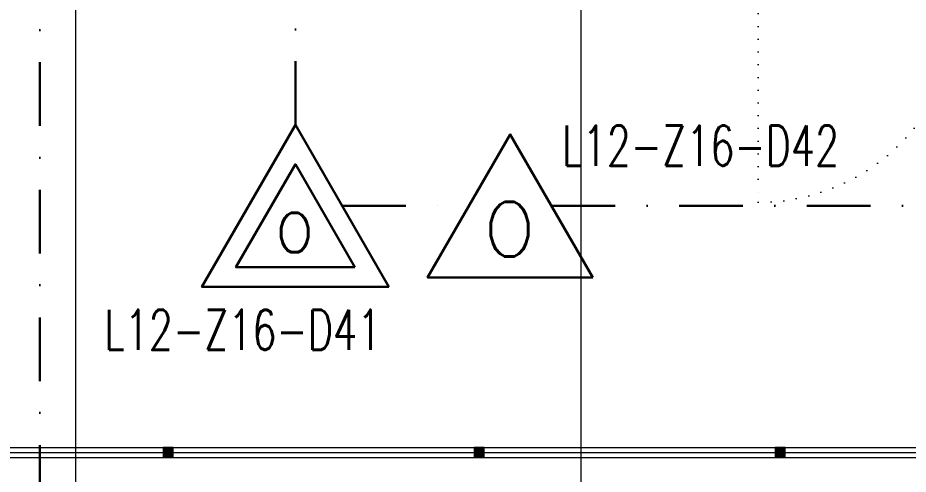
# Model space of a CAD drawing. Header units: metres. Extents: x -19121 to 152404, y -12107 to 29421.
# Drawn here: x 92605 to 93048.8, y 1591.7 to 1819.1 of the extents above; entities that cross this region are included whole.
import ezdxf
from ezdxf.enums import TextEntityAlignment as Align

# ---------------------------------------------------------------- set-up
doc = ezdxf.new("R2010")
doc.units = ezdxf.units.M
doc.header["$LTSCALE"] = 50
doc.header["$MEASUREMENT"] = 0
for name, pattern in [('DASHDOT', [25.4, 12.7, -6.35, 0, -6.35]), ('DOT2', [0.125, 0, -0.125]), ('HIDDEN', [0.375, 0.25, -0.125])]:
    doc.linetypes.add(name, pattern=pattern)
doc.layers.get('0').update_dxf_attribs({"color": 9, "lineweight": 9})
for name, color, linetype, lineweight in [('06B', 9, 'Continuous', 9), ('06D', 9, 'Continuous', 9), ('10', 9, 'Continuous', 9), ('15', 9, 'Continuous', 9), ('20', 9, 'DOT2', 9), ('21_mahal200', 9, 'Continuous', 9), ('E-ASMA TAVAN DUMAN DEDEKTÖRÜ', 7, 'Continuous', 30), ('E-DEDEKTÖR NUMARALARI', 20, 'Continuous', 30), ('E-KABLO', 7, 'Continuous', 30), ('E-OPTİK DUMAN DEDEKTÖRÜ', 7, 'Continuous', 30)]:
    doc.layers.add(name, color=color, linetype=linetype, lineweight=lineweight)
doc.styles.add('E-YAZI', font='txttw.shx', dxfattribs={"height": 200})
doc.styles.add('MuuM_TEXT-STANDART', font='ARIALN.TTF')
doc.dimstyles.new('MuuM_DIM200', dxfattribs={"dimscale": 20, "dimtxt": 2, "dimasz": 1, "dimexe": 1, "dimexo": 1, "dimgap": 1, "dimtad": 1, "dimdec": 1, "dimrnd": 0.5, "dimdsep": 46, "dimtxsty": 'MuuM_TEXT-STANDART', "dimblk": 'ARCHTICK', "dimcen": 0, "dimdle": 0.15, "dimclrd": 256, "dimclre": 256, "dimclrt": 256, "dimadec": 0, "dimazin": 0, "dimtfac": 5, "dimtdec": 1, "dimtix": 1, "dimtmove": 2, "dimatfit": 3, "dimldrblk": 'DOT', "dimfxl": 3, "dimfxlon": 1, "dimtolj": 1, "dimlwd": -1, "dimlwe": -1, "dimarcsym": 0})

# ---------------------------------------------------------------- blocks, each defined once
blk = doc.blocks.new('100_OPTİK DUMAN DEDEKTÖRÜ 085')
at = {"layer": 'E-OPTİK DUMAN DEDEKTÖRÜ', "color": 4}
blk.add_lwpolyline([(2.059, 0), (0, 3.566), (-2.059, 0)], close=True, dxfattribs=at)
at = {"layer": 'E-OPTİK DUMAN DEDEKTÖRÜ', "color": 3, "style": 'E-YAZI'}
blk.add_text('O', height=1.36, dxfattribs=at).set_placement((-0.022, 1.201), align=Align.MIDDLE)
blk = doc.blocks.new('100_ASMA TAVAN DUMAN DEDEKTÖRÜ 085')
at = {"layer": 'E-ASMA TAVAN DUMAN DEDEKTÖRÜ', "color": 4}
blk.add_lwpolyline([(2.33, 0), (0, 4.036), (-2.33, 0)], close=True, dxfattribs=at)
at = {"layer": 'E-ASMA TAVAN DUMAN DEDEKTÖRÜ', "color": 3}
blk.add_lwpolyline([(1.482, 0.49), (0, 3.057), (-1.482, 0.49)], close=True, dxfattribs=at)
at = {"layer": 'E-ASMA TAVAN DUMAN DEDEKTÖRÜ', "color": 3, "style": 'E-YAZI'}
blk.add_text('O', height=0.979, dxfattribs=at).set_placement((-0.016, 1.354), align=Align.MIDDLE)
blk = doc.blocks.new('_ArchTick')
at = {"color": 0, "linetype": 'ByBlock', "const_width": 0.15}
blk.add_lwpolyline([(-0.5, -0.5), (0.5, 0.5)], dxfattribs=at)
blk = doc.blocks.new('_Dot')
at = {"color": 0, "linetype": 'ByBlock', "lineweight": -2}
blk.add_line((-0.5, 0), (-1, 0), dxfattribs=at)
at = {"color": 0, "linetype": 'ByBlock', "const_width": 0.5}
blk.add_lwpolyline([(-0.25, 0, 1), (0.25, 0, 1)], format="xyb", close=True, dxfattribs=at)
blk = doc.blocks.new('prf-10x10')
blk.add_lwpolyline([(-5, -5), (5, -5), (5, 5), (-5, 5)], close=True)
at = {"color": 255}
blk.add_solid([(-5, -5), (5, -5), (-5, 5), (5, 5)], dxfattribs=at)
at = {"layer": '10'}
blk.add_point((0, 0), dxfattribs=at)
blk = doc.blocks.new('p-dog-ser-620')
at = {"layer": '06D'}
for points in [[(-620, 5), (-5, 5)], [(-620, 0), (-5, 0)]]:
    blk.add_lwpolyline(points, dxfattribs=at)
at = {"layer": '15'}
blk.add_lwpolyline([(-620, 2.5), (-5, 2.5)], dxfattribs=at)
at = {"layer": '10', "xscale": 0.5, "yscale": 0.5, "rotation": 90}
for p in [(-460, 2.5), (-305, 2.5), (-155, 2.5)]:
    blk.add_blockref('prf-10x10', p, dxfattribs=at)
blk = doc.blocks.new('gr-p-barel kilitli kapı kolu')
at = {"flags": 128}
for points in [[(-0.9, 0.8), (-0.9, 4.9), (-11.7, 4.9), (-11.7, 6.7), (0.9, 6.7), (0.9, 0.8)], [(-0.8, 5), (0.8, 6.6)]]:
    blk.add_lwpolyline(points, dxfattribs=at)
blk.add_lwpolyline([(-2.75, 0), (-2.75, 0.7), (2.75, 0.7), (2.75, 0)])
blk.add_lwpolyline([(-1.3, 0.7), (1.3, 0.7), (1.3, 0.8), (-1.3, 0.8)], close=True)
blk = doc.blocks.new('prf-scr2')
at = {"linetype": 'DOT2', "ltscale": 10}
blk.add_line((0, 0.19), (0, -1.06), dxfattribs=at)
for p, q in [((0.09, -0.24), (-0.09, -0.2)), ((-0.09, -0.24), (0.09, -0.28)), ((0.09, -0.32), (-0.09, -0.28)), ((-0.09, -0.32), (0.09, -0.36)), ((0.09, -0.4), (-0.09, -0.36)), ((-0.09, -0.4), (0.09, -0.44)), ((0.09, -0.48), (-0.09, -0.44)), ((-0.09, -0.48), (0.09, -0.52)), ((0.09, -0.56), (-0.09, -0.52)), ((-0.09, -0.56), (0.09, -0.6)), ((0.09, -0.64), (-0.09, -0.6)), ((-0.09, -0.64), (0.09, -0.68)), ((0.09, -0.72), (-0.09, -0.68)), ((-0.09, -0.72), (0.09, -0.76)), ((0.06, -0.84), (-0.08, -0.76)), ((-0.07, -0.8), (0.06, -0.84)), ((0.09, -0.17), (0, -0.15)), ((0, -0.18), (0.09, -0.2))]:
    blk.add_line(p, q)
blk.add_lwpolyline([(0.23, 0), (-0.23, 0), (-0.23, -0.01), (-0.12, -0.14), (0.12, -0.14), (0.23, -0.01), (0.23, 0)], close=True)
for points in [[(0.23, -0.01), (-0.23, -0.01)], [(-0.09, -0.14), (-0.09, -0.2), (-0.12, -0.22), (-0.12, -0.23), (-0.09, -0.24), (-0.09, -0.28), (-0.12, -0.3), (-0.12, -0.31), (-0.09, -0.32), (-0.09, -0.36), (-0.12, -0.38), (-0.12, -0.39), (-0.09, -0.4), (-0.09, -0.44), (-0.12, -0.46), (-0.12, -0.46), (-0.09, -0.48), (-0.09, -0.52), (-0.12, -0.54), (-0.12, -0.54), (-0.09, -0.56), (-0.09, -0.6), (-0.12, -0.62), (-0.12, -0.62), (-0.09, -0.64), (-0.09, -0.68), (-0.12, -0.69), (-0.12, -0.7), (-0.09, -0.72), (-0.09, -0.73), (-0.08, -0.76), (-0.1, -0.77), (-0.1, -0.78), (-0.07, -0.8), (-0.01, -0.94), (0, -0.95), (0.01, -0.94), (0.08, -0.76), (0.09, -0.76), (0.12, -0.74), (0.12, -0.73), (0.09, -0.72), (0.09, -0.68), (0.12, -0.66), (0.12, -0.66), (0.09, -0.64), (0.09, -0.6), (0.12, -0.58), (0.12, -0.58), (0.09, -0.56), (0.09, -0.52), (0.12, -0.5), (0.12, -0.5), (0.09, -0.48), (0.09, -0.44), (0.12, -0.43), (0.12, -0.42), (0.09, -0.4), (0.09, -0.36), (0.12, -0.35), (0.12, -0.34), (0.09, -0.32), (0.09, -0.28), (0.12, -0.27), (0.12, -0.26), (0.09, -0.24), (0.09, -0.2), (0.12, -0.19), (0.12, -0.18), (0.09, -0.17), (0.09, -0.14)]]:
    blk.add_lwpolyline(points)
blk = doc.blocks.new('K-SAC-01')
at = {"layer": '10'}
for points in [[(-4.6, 16.2, -0.414214), (-4.5, 16.3), (-0.1, 16.3, -0.414214), (0, 16.2), (0, 5.9), (0.2, 5.9), (0.2, 16.2, 0.414214), (-0.1, 16.5), (-4.5, 16.5, 0.414214), (-4.8, 16.2), (-4.8, 15.3, 0.414214), (-4.5, 15), (-3.4, 15), (-3.4, 15.2), (-4.5, 15.2, -0.414214), (-4.6, 15.3)], [(104.6, 16.2, 0.414214), (104.5, 16.3), (100.1, 16.3, 0.414214), (100, 16.2), (100, 5.9), (99.8, 5.9), (99.8, 16.2, -0.414214), (100.1, 16.5), (104.5, 16.5, -0.414214), (104.8, 16.2), (104.8, 15.3, -0.414214), (104.5, 15), (103.4, 15), (103.4, 15.2), (104.5, 15.2, 0.414214), (104.6, 15.3)], [(0.2, 10.3, -0.414214), (0.5, 10.6), (1.5, 10.6, -0.414214), (1.8, 10.3), (1.8, 3.9, -0.414214), (1.5, 3.6, -0.414214), (1.2, 3.9), (1.2, 4.8), (0.2, 4.8), (0.2, -1.2, -0.414214), (-0.1, -1.5), (-4.5, -1.5, -0.414214), (-4.8, -1.2), (-4.8, -0.3, -0.414214), (-4.5, 0), (-3.4, 0), (-3.4, -0.2), (-4.5, -0.2, 0.414214), (-4.6, -0.3), (-4.6, -1.2, 0.414214), (-4.5, -1.3), (-0.1, -1.3, 0.414214), (0, -1.2), (0, 5), (1.4, 5), (1.4, 3.9, 0.414214), (1.5, 3.8, 0.414214), (1.6, 3.9), (1.6, 10.3, 0.414214), (1.5, 10.4), (0.5, 10.4, 0.414214), (0.4, 10.3), (0.4, 9.4), (0.2, 9.4)], [(99.8, 10.3, 0.414214), (99.5, 10.6), (98.5, 10.6, 0.414214), (98.2, 10.3), (98.2, 3.9, 0.414214), (98.5, 3.6, 0.414214), (98.8, 3.9), (98.8, 4.8), (99.8, 4.8), (99.8, -1.2, 0.414214), (100.1, -1.5), (104.5, -1.5, 0.414214), (104.8, -1.2), (104.8, -0.3, 0.414214), (104.5, 0), (103.4, 0), (103.4, -0.2), (104.5, -0.2, -0.414214), (104.6, -0.3), (104.6, -1.2, -0.414214), (104.5, -1.3), (100.1, -1.3, -0.414214), (100, -1.2), (100, 5), (98.6, 5), (98.6, 3.9, -0.414214), (98.5, 3.8, -0.414214), (98.4, 3.9), (98.4, 10.3, -0.414214), (98.5, 10.4), (99.5, 10.4, -0.414214), (99.6, 10.3), (99.6, 9.4), (99.8, 9.4)], [(-0.38, -2.01), (1, -1.37), (1, 1.5), (1.2, 1.5), (1.2, -1.5), (-0.27, -2.18, -14.796002)]]:
    blk.add_lwpolyline(points, format="xyb", close=True, dxfattribs=at)
for points in [[(98.8, 0.15), (98.8, 2.15), (99.1, 2.15), (99.1, 3.19), (1.5, 3.19), (1.5, 2.15), (1.8, 2.15), (1.8, 0.15), (1.5, 0.15), (1.5, 1.85), (1.2, 1.85), (1.2, 3.49), (99.4, 3.49), (99.4, 1.85), (99.1, 1.85), (99.1, 0.15)], [(98.8, 2.15), (98.8, 0.15), (99.4, 0.15), (99.4, -1.5), (1.2, -1.5), (1.2, 0.15), (1.8, 0.15), (1.8, 2.15), (2.1, 2.15), (2.1, -0.15), (1.5, -0.15), (1.5, -1.2), (99.1, -1.2), (99.1, -0.15), (98.5, -0.15), (98.5, 2.15), (98.8, 2.15)]]:
    blk.add_lwpolyline(points, dxfattribs=at)
for points in [[(2.1, 3), (8.1, 3), (8.1, -1), (2.1, -1)], [(2.4, 2.7), (7.8, 2.7), (7.8, -0.7), (2.4, -0.7)], [(98.5, 3), (92.5, 3), (92.5, -1), (98.5, -1)], [(98.2, 2.7), (92.8, 2.7), (92.8, -0.7), (98.2, -0.7)]]:
    blk.add_lwpolyline(points, close=True, dxfattribs=at)
blk.add_circle((-0.95, -2.5), 0.55, dxfattribs=at)
at = {"layer": '20', "linetype": 'HIDDEN'}
for points in [[(-0.2, -1.3), (-0.2, 0), (-1.7, 0), (-1.7, -1.3)], [(-0.4, -1.99), (-0.4, -0.2), (-1.5, -0.2), (-1.5, -1.99)]]:
    blk.add_lwpolyline(points, dxfattribs=at)
at = {"layer": '20'}
blk.add_lwpolyline([(-0.95, -2.5), (-0.95, -102.85)], dxfattribs=at)
blk.add_arc((-0.95, -2.5), 100.35, 270, 1.5131, dxfattribs=at)
at = {"layer": '06B'}
blk.add_blockref('gr-p-barel kilitli kapı kolu', (91.4, 3.51), dxfattribs=at)
at = {"layer": '06B', "xscale": -1, "rotation": 180}
blk.add_blockref('gr-p-barel kilitli kapı kolu', (91.4, -1.51), dxfattribs=at)
at = {"layer": '10', "xscale": -1, "rotation": 90}
blk.add_blockref('prf-scr2', (1.5, 1), dxfattribs=at)
at = {"layer": '10', "rotation": 270}
blk.add_blockref('prf-scr2', (99.1, 1.22), dxfattribs=at)
blk = doc.blocks.new('1.Bod.Ara.Mimari Elk')
blk.add_blockref('K-SAC-01', (8975, -6800))
at = {"layer": '10'}
blk.add_blockref('p-dog-ser-620', (9140, -7030), dxfattribs=at)
at = {"layer": '21_mahal200'}
for points in [[(8633.76, -6701.77), (8633.76, -7121.76)], [(8885.62, -6701.77), (8885.62, -7121.76)]]:
    blk.add_leader(points, dimstyle='MuuM_DIM200', override={"dimasz": 1, "dimfxl": 10}, dxfattribs=at)

msp = doc.modelspace()

# ---------------------------------------------------------------- linework, layer by layer
at = {"layer": 'E-KABLO', "color": 4, "linetype": 'DASHDOT', "ltscale": 0.05}
msp.add_line((92615.92, 2115), (92615.92, 1540), dxfattribs=at)
at = {"layer": 'E-KABLO', "color": 6, "linetype": 'DASHDOT', "ltscale": 0.05}
for p, q in [((92743.32, 1765.69), (92743.32, 2079.29)), ((92766.63, 1725.33), (92829.85, 1725.33)), ((92871.02, 1725.33), (93403.24, 1725.33))]:
    msp.add_line(p, q, dxfattribs=at)

# ---------------------------------------------------------------- block references
msp.add_blockref('1.Bod.Ara.Mimari Elk', (84000, 8630))
at = {"layer": 'E-ASMA TAVAN DUMAN DEDEKTÖRÜ', "xscale": 20, "yscale": 20, "zscale": 20}
msp.add_blockref('100_ASMA TAVAN DUMAN DEDEKTÖRÜ 085', (92743.32, 1684.97), dxfattribs=at)
at = {"layer": 'E-OPTİK DUMAN DEDEKTÖRÜ', "xscale": 20, "yscale": 20, "zscale": 20}
msp.add_blockref('100_OPTİK DUMAN DEDEKTÖRÜ 085', (92850.44, 1689.68), dxfattribs=at)

# ---------------------------------------------------------------- texts
at = {"layer": 'E-DEDEKTÖR NUMARALARI', "style": 'E-YAZI', "width": 0.7}
for s, p in [('L12-Z16-D42', (92876.31, 1745.39)), ('L12-Z16-D41', (92648.11, 1653.59))]:
    msp.add_text(s, height=20, dxfattribs=at).set_placement(p)

doc.saveas('drawing.dxf')
